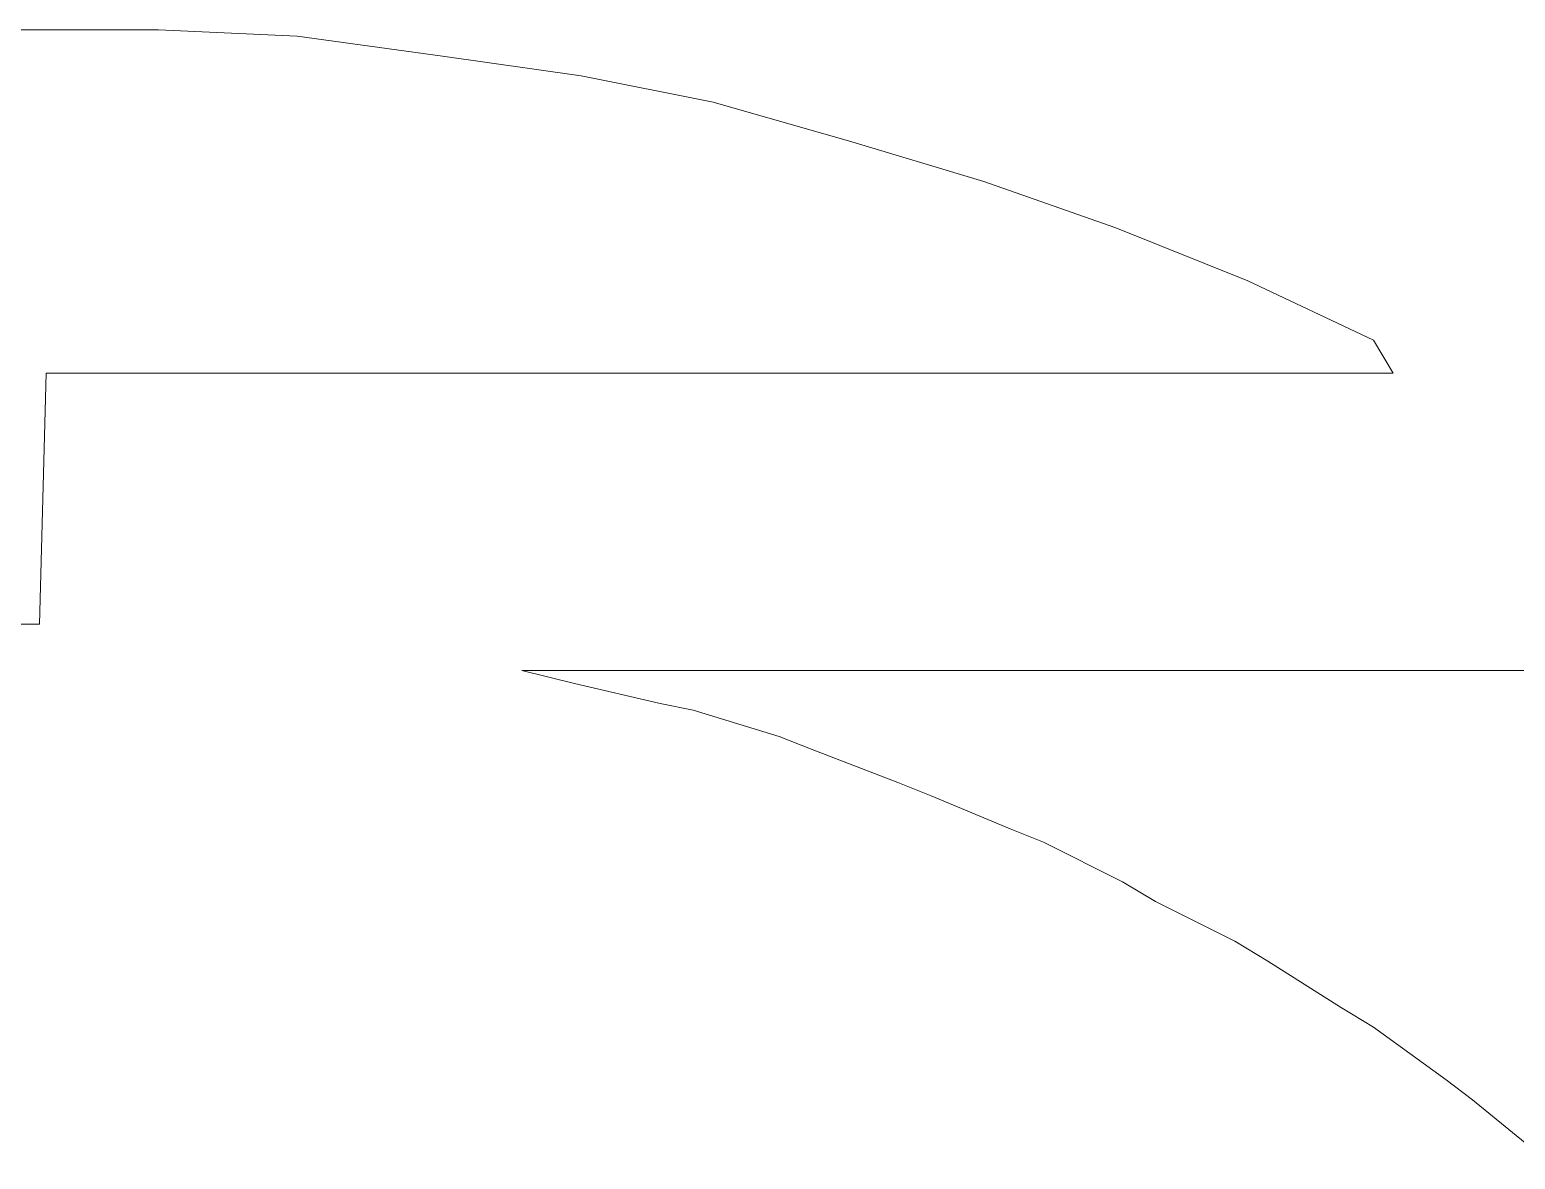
# Model space of a CAD drawing. Header units: centimetres. Extents: x -10.4 to 10.4, y -10.8 to 7.6.
# Drawn here: x 2.623 to 3.896, y -6.636 to -5.668 of the extents above; entities that cross this region are included whole.
import ezdxf
from ezdxf.lldxf.tags import DXFTag

# ---------------------------------------------------------------- set-up
doc = ezdxf.new("R2010")
doc.units = ezdxf.units.CM
doc.header["$MEASUREMENT"] = 0
doc.layers.add('layer 1', color=7, linetype='Continuous')
tags = doc.linetypes.add('New Line1039', pattern=[0.2, 0.1, -0.1]).pattern_tags.tags
tags[6:7] = [DXFTag(74, 4), DXFTag(75, 0), DXFTag(340, '0'), DXFTag(46, 1.0), DXFTag(50, 0.0), DXFTag(44, 0.0), DXFTag(45, 0.0)]
tags[4:5] = [DXFTag(74, 4), DXFTag(75, 0), DXFTag(340, '0'), DXFTag(46, 1.0), DXFTag(50, 0.0), DXFTag(44, 0.0), DXFTag(45, 0.0)]
tags = doc.linetypes.add('New Line1040', pattern=[0.2, 0.1, -0.1]).pattern_tags.tags
tags[6:7] = [DXFTag(74, 4), DXFTag(75, 0), DXFTag(340, '0'), DXFTag(46, 1.0), DXFTag(50, 0.0), DXFTag(44, 0.0), DXFTag(45, 0.0)]
tags[4:5] = [DXFTag(74, 4), DXFTag(75, 0), DXFTag(340, '0'), DXFTag(46, 1.0), DXFTag(50, 0.0), DXFTag(44, 0.0), DXFTag(45, 0.0)]
tags = doc.linetypes.add('New Line1041', pattern=[0.2, 0.1, -0.1]).pattern_tags.tags
tags[6:7] = [DXFTag(74, 4), DXFTag(75, 0), DXFTag(340, '0'), DXFTag(46, 1.0), DXFTag(50, 0.0), DXFTag(44, 0.0), DXFTag(45, 0.0)]
tags[4:5] = [DXFTag(74, 4), DXFTag(75, 0), DXFTag(340, '0'), DXFTag(46, 1.0), DXFTag(50, 0.0), DXFTag(44, 0.0), DXFTag(45, 0.0)]
tags = doc.linetypes.add('New Line1042', pattern=[0.2, 0.1, -0.1]).pattern_tags.tags
tags[6:7] = [DXFTag(74, 4), DXFTag(75, 0), DXFTag(340, '0'), DXFTag(46, 1.0), DXFTag(50, 0.0), DXFTag(44, 0.0), DXFTag(45, 0.0)]
tags[4:5] = [DXFTag(74, 4), DXFTag(75, 0), DXFTag(340, '0'), DXFTag(46, 1.0), DXFTag(50, 0.0), DXFTag(44, 0.0), DXFTag(45, 0.0)]
tags = doc.linetypes.add('New Line1043', pattern=[0.2, 0.1, -0.1]).pattern_tags.tags
tags[6:7] = [DXFTag(74, 4), DXFTag(75, 0), DXFTag(340, '0'), DXFTag(46, 1.0), DXFTag(50, 0.0), DXFTag(44, 0.0), DXFTag(45, 0.0)]
tags[4:5] = [DXFTag(74, 4), DXFTag(75, 0), DXFTag(340, '0'), DXFTag(46, 1.0), DXFTag(50, 0.0), DXFTag(44, 0.0), DXFTag(45, 0.0)]
tags = doc.linetypes.add('New Line1044', pattern=[0.2, 0.1, -0.1]).pattern_tags.tags
tags[6:7] = [DXFTag(74, 4), DXFTag(75, 0), DXFTag(340, '0'), DXFTag(46, 1.0), DXFTag(50, 0.0), DXFTag(44, 0.0), DXFTag(45, 0.0)]
tags[4:5] = [DXFTag(74, 4), DXFTag(75, 0), DXFTag(340, '0'), DXFTag(46, 1.0), DXFTag(50, 0.0), DXFTag(44, 0.0), DXFTag(45, 0.0)]
tags = doc.linetypes.add('New Line1045', pattern=[0.2, 0.1, -0.1]).pattern_tags.tags
tags[6:7] = [DXFTag(74, 4), DXFTag(75, 0), DXFTag(340, '0'), DXFTag(46, 1.0), DXFTag(50, 0.0), DXFTag(44, 0.0), DXFTag(45, 0.0)]
tags[4:5] = [DXFTag(74, 4), DXFTag(75, 0), DXFTag(340, '0'), DXFTag(46, 1.0), DXFTag(50, 0.0), DXFTag(44, 0.0), DXFTag(45, 0.0)]
tags = doc.linetypes.add('New Line1046', pattern=[0.2, 0.1, -0.1]).pattern_tags.tags
tags[6:7] = [DXFTag(74, 4), DXFTag(75, 0), DXFTag(340, '0'), DXFTag(46, 1.0), DXFTag(50, 0.0), DXFTag(44, 0.0), DXFTag(45, 0.0)]
tags[4:5] = [DXFTag(74, 4), DXFTag(75, 0), DXFTag(340, '0'), DXFTag(46, 1.0), DXFTag(50, 0.0), DXFTag(44, 0.0), DXFTag(45, 0.0)]
tags = doc.linetypes.add('New Line1047', pattern=[0.2, 0.1, -0.1]).pattern_tags.tags
tags[6:7] = [DXFTag(74, 4), DXFTag(75, 0), DXFTag(340, '0'), DXFTag(46, 1.0), DXFTag(50, 0.0), DXFTag(44, 0.0), DXFTag(45, 0.0)]
tags[4:5] = [DXFTag(74, 4), DXFTag(75, 0), DXFTag(340, '0'), DXFTag(46, 1.0), DXFTag(50, 0.0), DXFTag(44, 0.0), DXFTag(45, 0.0)]
tags = doc.linetypes.add('New Line1048', pattern=[0.2, 0.1, -0.1]).pattern_tags.tags
tags[6:7] = [DXFTag(74, 4), DXFTag(75, 0), DXFTag(340, '0'), DXFTag(46, 1.0), DXFTag(50, 0.0), DXFTag(44, 0.0), DXFTag(45, 0.0)]
tags[4:5] = [DXFTag(74, 4), DXFTag(75, 0), DXFTag(340, '0'), DXFTag(46, 1.0), DXFTag(50, 0.0), DXFTag(44, 0.0), DXFTag(45, 0.0)]
tags = doc.linetypes.add('New Line1049', pattern=[0.2, 0.1, -0.1]).pattern_tags.tags
tags[6:7] = [DXFTag(74, 4), DXFTag(75, 0), DXFTag(340, '0'), DXFTag(46, 1.0), DXFTag(50, 0.0), DXFTag(44, 0.0), DXFTag(45, 0.0)]
tags[4:5] = [DXFTag(74, 4), DXFTag(75, 0), DXFTag(340, '0'), DXFTag(46, 1.0), DXFTag(50, 0.0), DXFTag(44, 0.0), DXFTag(45, 0.0)]
tags = doc.linetypes.add('New Line1050', pattern=[0.2, 0.1, -0.1]).pattern_tags.tags
tags[6:7] = [DXFTag(74, 4), DXFTag(75, 0), DXFTag(340, '0'), DXFTag(46, 1.0), DXFTag(50, 0.0), DXFTag(44, 0.0), DXFTag(45, 0.0)]
tags[4:5] = [DXFTag(74, 4), DXFTag(75, 0), DXFTag(340, '0'), DXFTag(46, 1.0), DXFTag(50, 0.0), DXFTag(44, 0.0), DXFTag(45, 0.0)]
tags = doc.linetypes.add('New Line1051', pattern=[0.2, 0.1, -0.1]).pattern_tags.tags
tags[6:7] = [DXFTag(74, 4), DXFTag(75, 0), DXFTag(340, '0'), DXFTag(46, 1.0), DXFTag(50, 0.0), DXFTag(44, 0.0), DXFTag(45, 0.0)]
tags[4:5] = [DXFTag(74, 4), DXFTag(75, 0), DXFTag(340, '0'), DXFTag(46, 1.0), DXFTag(50, 0.0), DXFTag(44, 0.0), DXFTag(45, 0.0)]
tags = doc.linetypes.add('New Line1052', pattern=[0.2, 0.1, -0.1]).pattern_tags.tags
tags[6:7] = [DXFTag(74, 4), DXFTag(75, 0), DXFTag(340, '0'), DXFTag(46, 1.0), DXFTag(50, 0.0), DXFTag(44, 0.0), DXFTag(45, 0.0)]
tags[4:5] = [DXFTag(74, 4), DXFTag(75, 0), DXFTag(340, '0'), DXFTag(46, 1.0), DXFTag(50, 0.0), DXFTag(44, 0.0), DXFTag(45, 0.0)]
tags = doc.linetypes.add('New Line1053', pattern=[0.2, 0.1, -0.1]).pattern_tags.tags
tags[6:7] = [DXFTag(74, 4), DXFTag(75, 0), DXFTag(340, '0'), DXFTag(46, 1.0), DXFTag(50, 0.0), DXFTag(44, 0.0), DXFTag(45, 0.0)]
tags[4:5] = [DXFTag(74, 4), DXFTag(75, 0), DXFTag(340, '0'), DXFTag(46, 1.0), DXFTag(50, 0.0), DXFTag(44, 0.0), DXFTag(45, 0.0)]
tags = doc.linetypes.add('New Line1054', pattern=[0.2, 0.1, -0.1]).pattern_tags.tags
tags[6:7] = [DXFTag(74, 4), DXFTag(75, 0), DXFTag(340, '0'), DXFTag(46, 1.0), DXFTag(50, 0.0), DXFTag(44, 0.0), DXFTag(45, 0.0)]
tags[4:5] = [DXFTag(74, 4), DXFTag(75, 0), DXFTag(340, '0'), DXFTag(46, 1.0), DXFTag(50, 0.0), DXFTag(44, 0.0), DXFTag(45, 0.0)]
tags = doc.linetypes.add('New Line1055', pattern=[0.2, 0.1, -0.1]).pattern_tags.tags
tags[6:7] = [DXFTag(74, 4), DXFTag(75, 0), DXFTag(340, '0'), DXFTag(46, 1.0), DXFTag(50, 0.0), DXFTag(44, 0.0), DXFTag(45, 0.0)]
tags[4:5] = [DXFTag(74, 4), DXFTag(75, 0), DXFTag(340, '0'), DXFTag(46, 1.0), DXFTag(50, 0.0), DXFTag(44, 0.0), DXFTag(45, 0.0)]
tags = doc.linetypes.add('New Line1056', pattern=[0.2, 0.1, -0.1]).pattern_tags.tags
tags[6:7] = [DXFTag(74, 4), DXFTag(75, 0), DXFTag(340, '0'), DXFTag(46, 1.0), DXFTag(50, 0.0), DXFTag(44, 0.0), DXFTag(45, 0.0)]
tags[4:5] = [DXFTag(74, 4), DXFTag(75, 0), DXFTag(340, '0'), DXFTag(46, 1.0), DXFTag(50, 0.0), DXFTag(44, 0.0), DXFTag(45, 0.0)]
tags = doc.linetypes.add('New Line1057', pattern=[0.2, 0.1, -0.1]).pattern_tags.tags
tags[6:7] = [DXFTag(74, 4), DXFTag(75, 0), DXFTag(340, '0'), DXFTag(46, 1.0), DXFTag(50, 0.0), DXFTag(44, 0.0), DXFTag(45, 0.0)]
tags[4:5] = [DXFTag(74, 4), DXFTag(75, 0), DXFTag(340, '0'), DXFTag(46, 1.0), DXFTag(50, 0.0), DXFTag(44, 0.0), DXFTag(45, 0.0)]
tags = doc.linetypes.add('New Line1283', pattern=[0.2, 0.1, -0.1]).pattern_tags.tags
tags[6:7] = [DXFTag(74, 4), DXFTag(75, 0), DXFTag(340, '0'), DXFTag(46, 1.0), DXFTag(50, 0.0), DXFTag(44, 0.0), DXFTag(45, 0.0)]
tags[4:5] = [DXFTag(74, 4), DXFTag(75, 0), DXFTag(340, '0'), DXFTag(46, 1.0), DXFTag(50, 0.0), DXFTag(44, 0.0), DXFTag(45, 0.0)]
tags = doc.linetypes.add('New Line1284', pattern=[0.2, 0.1, -0.1]).pattern_tags.tags
tags[6:7] = [DXFTag(74, 4), DXFTag(75, 0), DXFTag(340, '0'), DXFTag(46, 1.0), DXFTag(50, 0.0), DXFTag(44, 0.0), DXFTag(45, 0.0)]
tags[4:5] = [DXFTag(74, 4), DXFTag(75, 0), DXFTag(340, '0'), DXFTag(46, 1.0), DXFTag(50, 0.0), DXFTag(44, 0.0), DXFTag(45, 0.0)]
tags = doc.linetypes.add('New Line1285', pattern=[0.2, 0.1, -0.1]).pattern_tags.tags
tags[6:7] = [DXFTag(74, 4), DXFTag(75, 0), DXFTag(340, '0'), DXFTag(46, 1.0), DXFTag(50, 0.0), DXFTag(44, 0.0), DXFTag(45, 0.0)]
tags[4:5] = [DXFTag(74, 4), DXFTag(75, 0), DXFTag(340, '0'), DXFTag(46, 1.0), DXFTag(50, 0.0), DXFTag(44, 0.0), DXFTag(45, 0.0)]
tags = doc.linetypes.add('New Line1286', pattern=[0.2, 0.1, -0.1]).pattern_tags.tags
tags[6:7] = [DXFTag(74, 4), DXFTag(75, 0), DXFTag(340, '0'), DXFTag(46, 1.0), DXFTag(50, 0.0), DXFTag(44, 0.0), DXFTag(45, 0.0)]
tags[4:5] = [DXFTag(74, 4), DXFTag(75, 0), DXFTag(340, '0'), DXFTag(46, 1.0), DXFTag(50, 0.0), DXFTag(44, 0.0), DXFTag(45, 0.0)]
tags = doc.linetypes.add('New Line1287', pattern=[0.2, 0.1, -0.1]).pattern_tags.tags
tags[6:7] = [DXFTag(74, 4), DXFTag(75, 0), DXFTag(340, '0'), DXFTag(46, 1.0), DXFTag(50, 0.0), DXFTag(44, 0.0), DXFTag(45, 0.0)]
tags[4:5] = [DXFTag(74, 4), DXFTag(75, 0), DXFTag(340, '0'), DXFTag(46, 1.0), DXFTag(50, 0.0), DXFTag(44, 0.0), DXFTag(45, 0.0)]
tags = doc.linetypes.add('New Line1288', pattern=[0.2, 0.1, -0.1]).pattern_tags.tags
tags[6:7] = [DXFTag(74, 4), DXFTag(75, 0), DXFTag(340, '0'), DXFTag(46, 1.0), DXFTag(50, 0.0), DXFTag(44, 0.0), DXFTag(45, 0.0)]
tags[4:5] = [DXFTag(74, 4), DXFTag(75, 0), DXFTag(340, '0'), DXFTag(46, 1.0), DXFTag(50, 0.0), DXFTag(44, 0.0), DXFTag(45, 0.0)]
tags = doc.linetypes.add('New Line1289', pattern=[0.2, 0.1, -0.1]).pattern_tags.tags
tags[6:7] = [DXFTag(74, 4), DXFTag(75, 0), DXFTag(340, '0'), DXFTag(46, 1.0), DXFTag(50, 0.0), DXFTag(44, 0.0), DXFTag(45, 0.0)]
tags[4:5] = [DXFTag(74, 4), DXFTag(75, 0), DXFTag(340, '0'), DXFTag(46, 1.0), DXFTag(50, 0.0), DXFTag(44, 0.0), DXFTag(45, 0.0)]
tags = doc.linetypes.add('New Line1290', pattern=[0.2, 0.1, -0.1]).pattern_tags.tags
tags[6:7] = [DXFTag(74, 4), DXFTag(75, 0), DXFTag(340, '0'), DXFTag(46, 1.0), DXFTag(50, 0.0), DXFTag(44, 0.0), DXFTag(45, 0.0)]
tags[4:5] = [DXFTag(74, 4), DXFTag(75, 0), DXFTag(340, '0'), DXFTag(46, 1.0), DXFTag(50, 0.0), DXFTag(44, 0.0), DXFTag(45, 0.0)]
tags = doc.linetypes.add('New Line1291', pattern=[0.2, 0.1, -0.1]).pattern_tags.tags
tags[6:7] = [DXFTag(74, 4), DXFTag(75, 0), DXFTag(340, '0'), DXFTag(46, 1.0), DXFTag(50, 0.0), DXFTag(44, 0.0), DXFTag(45, 0.0)]
tags[4:5] = [DXFTag(74, 4), DXFTag(75, 0), DXFTag(340, '0'), DXFTag(46, 1.0), DXFTag(50, 0.0), DXFTag(44, 0.0), DXFTag(45, 0.0)]
tags = doc.linetypes.add('New Line1292', pattern=[0.2, 0.1, -0.1]).pattern_tags.tags
tags[6:7] = [DXFTag(74, 4), DXFTag(75, 0), DXFTag(340, '0'), DXFTag(46, 1.0), DXFTag(50, 0.0), DXFTag(44, 0.0), DXFTag(45, 0.0)]
tags[4:5] = [DXFTag(74, 4), DXFTag(75, 0), DXFTag(340, '0'), DXFTag(46, 1.0), DXFTag(50, 0.0), DXFTag(44, 0.0), DXFTag(45, 0.0)]
tags = doc.linetypes.add('New Line1293', pattern=[0.2, 0.1, -0.1]).pattern_tags.tags
tags[6:7] = [DXFTag(74, 4), DXFTag(75, 0), DXFTag(340, '0'), DXFTag(46, 1.0), DXFTag(50, 0.0), DXFTag(44, 0.0), DXFTag(45, 0.0)]
tags[4:5] = [DXFTag(74, 4), DXFTag(75, 0), DXFTag(340, '0'), DXFTag(46, 1.0), DXFTag(50, 0.0), DXFTag(44, 0.0), DXFTag(45, 0.0)]
tags = doc.linetypes.add('New Line1294', pattern=[0.2, 0.1, -0.1]).pattern_tags.tags
tags[6:7] = [DXFTag(74, 4), DXFTag(75, 0), DXFTag(340, '0'), DXFTag(46, 1.0), DXFTag(50, 0.0), DXFTag(44, 0.0), DXFTag(45, 0.0)]
tags[4:5] = [DXFTag(74, 4), DXFTag(75, 0), DXFTag(340, '0'), DXFTag(46, 1.0), DXFTag(50, 0.0), DXFTag(44, 0.0), DXFTag(45, 0.0)]
tags = doc.linetypes.add('New Line1295', pattern=[0.2, 0.1, -0.1]).pattern_tags.tags
tags[6:7] = [DXFTag(74, 4), DXFTag(75, 0), DXFTag(340, '0'), DXFTag(46, 1.0), DXFTag(50, 0.0), DXFTag(44, 0.0), DXFTag(45, 0.0)]
tags[4:5] = [DXFTag(74, 4), DXFTag(75, 0), DXFTag(340, '0'), DXFTag(46, 1.0), DXFTag(50, 0.0), DXFTag(44, 0.0), DXFTag(45, 0.0)]
tags = doc.linetypes.add('New Line1296', pattern=[0.2, 0.1, -0.1]).pattern_tags.tags
tags[6:7] = [DXFTag(74, 4), DXFTag(75, 0), DXFTag(340, '0'), DXFTag(46, 1.0), DXFTag(50, 0.0), DXFTag(44, 0.0), DXFTag(45, 0.0)]
tags[4:5] = [DXFTag(74, 4), DXFTag(75, 0), DXFTag(340, '0'), DXFTag(46, 1.0), DXFTag(50, 0.0), DXFTag(44, 0.0), DXFTag(45, 0.0)]

msp = doc.modelspace()

# ---------------------------------------------------------------- linework, layer by layer
at = {"layer": 'layer 1', "color": 5, "linetype": 'New Line1296', "lineweight": 9}
msp.add_open_spline([(2.7337, -5.66848), (2.7337, -5.66848), (2.61485, -5.66848), (2.61485, -5.66848)], degree=3, dxfattribs=at)
at = {"layer": 'layer 1', "color": 5, "linetype": 'New Line1295', "lineweight": 9}
msp.add_open_spline([(2.85257, -5.67403), (2.85257, -5.67403), (2.7337, -5.66848), (2.7337, -5.66848)], degree=3, dxfattribs=at)
at = {"layer": 'layer 1', "color": 5, "linetype": 'New Line1294', "lineweight": 9}
msp.add_open_spline([(2.97697, -5.69109), (2.97697, -5.69109), (2.85257, -5.67403), (2.85257, -5.67403)], degree=3, dxfattribs=at)
at = {"layer": 'layer 1', "color": 5, "linetype": 'New Line1293', "lineweight": 9}
msp.add_open_spline([(3.09582, -5.708), (3.09582, -5.708), (2.97697, -5.69109), (2.97697, -5.69109)], degree=3, dxfattribs=at)
at = {"layer": 'layer 1', "color": 5, "linetype": 'New Line1292', "lineweight": 9}
msp.add_open_spline([(3.209, -5.73061), (3.209, -5.73061), (3.09582, -5.708), (3.09582, -5.708)], degree=3, dxfattribs=at)
at = {"layer": 'layer 1', "color": 5, "linetype": 'New Line1291', "lineweight": 9}
msp.add_open_spline([(3.32771, -5.76458), (3.32771, -5.76458), (3.209, -5.73061), (3.209, -5.73061)], degree=3, dxfattribs=at)
at = {"layer": 'layer 1', "color": 5, "linetype": 'New Line1290', "lineweight": 9}
msp.add_open_spline([(3.44088, -5.79857), (3.44088, -5.79857), (3.32771, -5.76458), (3.32771, -5.76458)], degree=3, dxfattribs=at)
at = {"layer": 'layer 1', "color": 5, "linetype": 'New Line1289', "lineweight": 9}
msp.add_open_spline([(3.55406, -5.83809), (3.55406, -5.83809), (3.44088, -5.79857), (3.44088, -5.79857)], degree=3, dxfattribs=at)
at = {"layer": 'layer 1', "color": 5, "linetype": 'New Line1288', "lineweight": 9}
msp.add_open_spline([(3.66722, -5.88345), (3.66722, -5.88345), (3.55406, -5.83809), (3.55406, -5.83809)], degree=3, dxfattribs=at)
at = {"layer": 'layer 1', "color": 5, "linetype": 'New Line1287', "lineweight": 9}
msp.add_open_spline([(3.77471, -5.93435), (3.77471, -5.93435), (3.66722, -5.88345), (3.66722, -5.88345)], degree=3, dxfattribs=at)
at = {"layer": 'layer 1', "color": 5, "linetype": 'New Line1286', "lineweight": 9}
msp.add_open_spline([(3.79178, -5.96264), (3.79178, -5.96264), (3.77471, -5.93435), (3.77471, -5.93435)], degree=3, dxfattribs=at)
at = {"layer": 'layer 1', "color": 5, "linetype": 'New Line1284', "lineweight": 9}
msp.add_open_spline([(2.63191, -6.17761), (2.63191, -6.17761), (2.63746, -5.96264), (2.63746, -5.96264)], degree=3, dxfattribs=at)
at = {"layer": 'layer 1', "color": 5, "linetype": 'New Line1285', "lineweight": 9}
msp.add_open_spline([(2.63746, -5.96264), (2.63746, -5.96264), (3.79178, -5.96264), (3.79178, -5.96264)], degree=3, dxfattribs=at)
at = {"layer": 'layer 1', "color": 5, "linetype": 'New Line1283', "lineweight": 9}
msp.add_open_spline([(2.55258, -6.17761), (2.55258, -6.17761), (2.63191, -6.17761), (2.63191, -6.17761)], degree=3, dxfattribs=at)
at = {"layer": 'layer 1', "color": 5, "linetype": 'New Line1039', "lineweight": 9}
msp.add_open_spline([(4.21602, -6.21727), (4.21602, -6.21727), (3.04493, -6.21727), (3.04493, -6.21727)], degree=3, dxfattribs=at)
at = {"layer": 'layer 1', "color": 5, "linetype": 'New Line1040', "lineweight": 9}
msp.add_open_spline([(3.04493, -6.21727), (3.04493, -6.21727), (3.09014, -6.2285), (3.09014, -6.2285)], degree=3, dxfattribs=at)
at = {"layer": 'layer 1', "color": 5, "linetype": 'New Line1041', "lineweight": 9}
msp.add_open_spline([(3.09014, -6.2285), (3.09014, -6.2285), (3.16364, -6.24557), (3.16364, -6.24557)], degree=3, dxfattribs=at)
at = {"layer": 'layer 1', "color": 5, "linetype": 'New Line1042', "lineweight": 9}
msp.add_open_spline([(3.16364, -6.24557), (3.16364, -6.24557), (3.19194, -6.25126), (3.19194, -6.25126)], degree=3, dxfattribs=at)
at = {"layer": 'layer 1', "color": 5, "linetype": 'New Line1043', "lineweight": 9}
msp.add_open_spline([(3.19194, -6.25126), (3.19194, -6.25126), (3.26558, -6.27387), (3.26558, -6.27387)], degree=3, dxfattribs=at)
at = {"layer": 'layer 1', "color": 5, "linetype": 'New Line1044', "lineweight": 9}
msp.add_open_spline([(3.26558, -6.27387), (3.26558, -6.27387), (3.29388, -6.28509), (3.29388, -6.28509)], degree=3, dxfattribs=at)
at = {"layer": 'layer 1', "color": 5, "linetype": 'New Line1045', "lineweight": 9}
msp.add_open_spline([(3.29388, -6.28509), (3.29388, -6.28509), (3.36738, -6.31338), (3.36738, -6.31338)], degree=3, dxfattribs=at)
at = {"layer": 'layer 1', "color": 5, "linetype": 'New Line1046', "lineweight": 9}
msp.add_open_spline([(3.36738, -6.31338), (3.36738, -6.31338), (3.39567, -6.32476), (3.39567, -6.32476)], degree=3, dxfattribs=at)
at = {"layer": 'layer 1', "color": 5, "linetype": 'New Line1047', "lineweight": 9}
msp.add_open_spline([(3.39567, -6.32476), (3.39567, -6.32476), (3.46363, -6.35305), (3.46363, -6.35305)], degree=3, dxfattribs=at)
at = {"layer": 'layer 1', "color": 5, "linetype": 'New Line1048', "lineweight": 9}
msp.add_open_spline([(3.46363, -6.35305), (3.46363, -6.35305), (3.49193, -6.36428), (3.49193, -6.36428)], degree=3, dxfattribs=at)
at = {"layer": 'layer 1', "color": 5, "linetype": 'New Line1049', "lineweight": 9}
msp.add_open_spline([(3.49193, -6.36428), (3.49193, -6.36428), (3.55974, -6.39827), (3.55974, -6.39827)], degree=3, dxfattribs=at)
at = {"layer": 'layer 1', "color": 5, "linetype": 'New Line1050', "lineweight": 9}
msp.add_open_spline([(3.55974, -6.39827), (3.55974, -6.39827), (3.58803, -6.41533), (3.58803, -6.41533)], degree=3, dxfattribs=at)
at = {"layer": 'layer 1', "color": 5, "linetype": 'New Line1051', "lineweight": 9}
msp.add_open_spline([(3.58803, -6.41533), (3.58803, -6.41533), (3.656, -6.44916), (3.656, -6.44916)], degree=3, dxfattribs=at)
at = {"layer": 'layer 1', "color": 5, "linetype": 'New Line1052', "lineweight": 9}
msp.add_open_spline([(3.656, -6.44916), (3.656, -6.44916), (3.68429, -6.46622), (3.68429, -6.46622)], degree=3, dxfattribs=at)
at = {"layer": 'layer 1', "color": 5, "linetype": 'New Line1053', "lineweight": 9}
msp.add_open_spline([(3.68429, -6.46622), (3.68429, -6.46622), (3.74641, -6.50574), (3.74641, -6.50574)], degree=3, dxfattribs=at)
at = {"layer": 'layer 1', "color": 5, "linetype": 'New Line1054', "lineweight": 9}
msp.add_open_spline([(3.74641, -6.50574), (3.74641, -6.50574), (3.77471, -6.52281), (3.77471, -6.52281)], degree=3, dxfattribs=at)
at = {"layer": 'layer 1', "color": 5, "linetype": 'New Line1055', "lineweight": 9}
msp.add_open_spline([(3.77471, -6.52281), (3.77471, -6.52281), (3.83698, -6.56802), (3.83698, -6.56802)], degree=3, dxfattribs=at)
at = {"layer": 'layer 1', "color": 5, "linetype": 'New Line1056', "lineweight": 9}
msp.add_open_spline([(3.83698, -6.56802), (3.83698, -6.56802), (3.85959, -6.58508), (3.85959, -6.58508)], degree=3, dxfattribs=at)
at = {"layer": 'layer 1', "color": 5, "linetype": 'New Line1057', "lineweight": 9}
msp.add_open_spline([(3.85959, -6.58508), (3.85959, -6.58508), (3.92186, -6.63599), (3.92186, -6.63599)], degree=3, dxfattribs=at)

doc.saveas('drawing.dxf')
